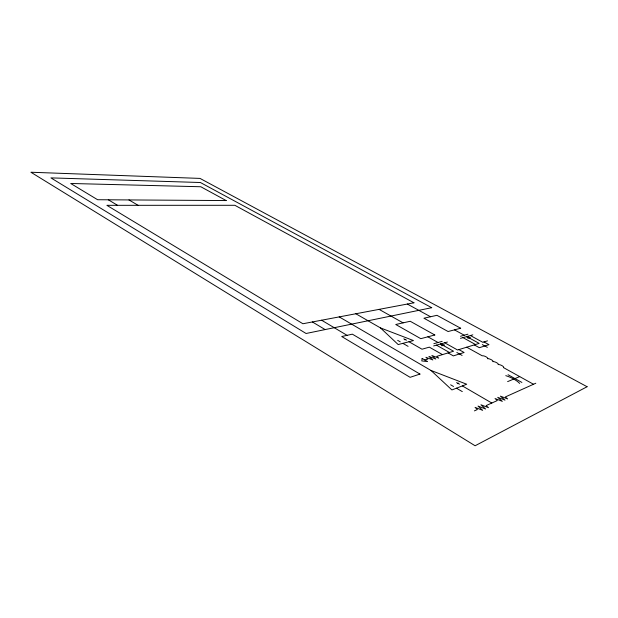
<?xml version="1.0" encoding="UTF-8"?>
<svg xmlns="http://www.w3.org/2000/svg" width="618" height="618" viewBox="0 0 618 618"><rect width="100%" height="100%" fill="white"/><g stroke="black" fill="none" stroke-linecap="round" stroke-linejoin="round"><path stroke-width="0.93" d="M474.385 410.877L477.382 409.525L475.072 407.386L482.673 410.329L478.031 406.072L485.594 409L480.959 404.775L488.467 407.679L486.15 405.578L497.328 400.549L495.041 398.533L502.326 401.352L497.753 397.335L504.991 400.132L500.425 396.146L507.625 398.927L505.346 396.941L535.798 383.237M507.617 381.623L513.743 379.073M514.948 378.571L519.699 376.594M457.312 383.678L458.788 383.121M424.852 360L427.872 359.073L425.926 357.297L432.824 359.946L428.923 356.393L435.775 359.027L431.874 355.504L438.687 358.123L436.733 356.37L453.55 351.233L440.611 343.956L441.808 345.794L444.551 345.006L440.611 343.956M487.509 340.85L482.782 342.295L470.398 335.535M433.62 345.933L447.409 342.032M460.456 338.347L472.816 334.848M433.867 343.678L442.164 341.368M460.495 336.269L467.942 334.191M404.35 339.73L405.871 339.344M466.714 336.571L470.422 337.575L467.957 338.285L466.714 336.571L479.174 343.399L457.575 349.997L444.713 342.797M380.456 327.903L413.465 340.572L398.193 344.566L380.456 327.903L355.837 313.759M430.962 370.437L466.714 384.234L451.912 389.943L430.962 370.437L339.212 316.895M483.971 341.932L488.977 344.659L479.352 347.695L474.276 344.898M482.295 344.589L487.347 347.355M407.324 304.041L430.522 316.748M454.454 329.857L464.249 335.219M462.982 337.629L475.505 344.52M466.714 347.208L482.233 355.813A3.136 0.935 23.5 0 1 486.096 356.841A3.136 0.935 23.5 0 1 487.478 358.718A3.152 0.935 23.6 0 1 491.349 359.753A3.152 0.935 23.6 0 1 492.755 361.646A3.167 0.942 23.7 0 1 496.633 362.681A3.167 0.942 23.7 0 1 498.069 364.597A3.183 0.942 23.9 0 1 501.955 365.632A3.183 0.942 23.9 0 1 503.423 367.563L533.519 384.265M508.066 374.732L521.886 382.442M458.904 349.595L464.103 352.499L453.357 355.891L448.073 352.901M456.841 352.492L462.094 355.443M379.089 309.371L403.083 322.859M427.888 336.802L438.054 342.519M436.439 345.138L449.456 352.484M442.473 354.616L429.332 347.146L422.009 349.216L408.977 341.746M403.824 338.803L406.397 340.271M397.683 340.356L400.271 341.847M402.866 343.345L408.096 346.358M456.617 382.565L459.491 384.234M462.372 385.91L491.812 403.036M450.646 384.798L453.542 386.489M456.447 388.189L462.295 391.619M128.953 199.931L138.1 205.315M321.599 320.217L347.077 335.335M108.328 199.799L117.544 205.315M312.399 321.955L325.13 329.572M505.771 375.651A13.279 4.071 24.3 0 1 519.653 383.407M422.14 358.432L421.793 360.935L427.571 361.576L422.14 358.432M587.1 386.729L475.111 445.763L30.9 172.237L200.016 178.409L587.1 386.729M419.946 374.075L410.113 377.32L341.723 336.532L352.345 334.16L419.946 374.075M434.809 334.995L420.781 338.664L395.752 324.496L410.221 321.267L434.809 334.995M460.665 328.235L448.081 331.526L423.933 318.216L436.941 315.319L460.665 328.235M431.704 307.702L306.072 333.488L50.9 177.884L200.402 182.511L431.704 307.702M413.944 302.797L302.913 323.747L106.868 205.323L234.848 205.292L413.944 302.797M226.165 200.564L97.613 199.73L70.707 183.476L200.796 186.752L226.165 200.564"/></g></svg>
